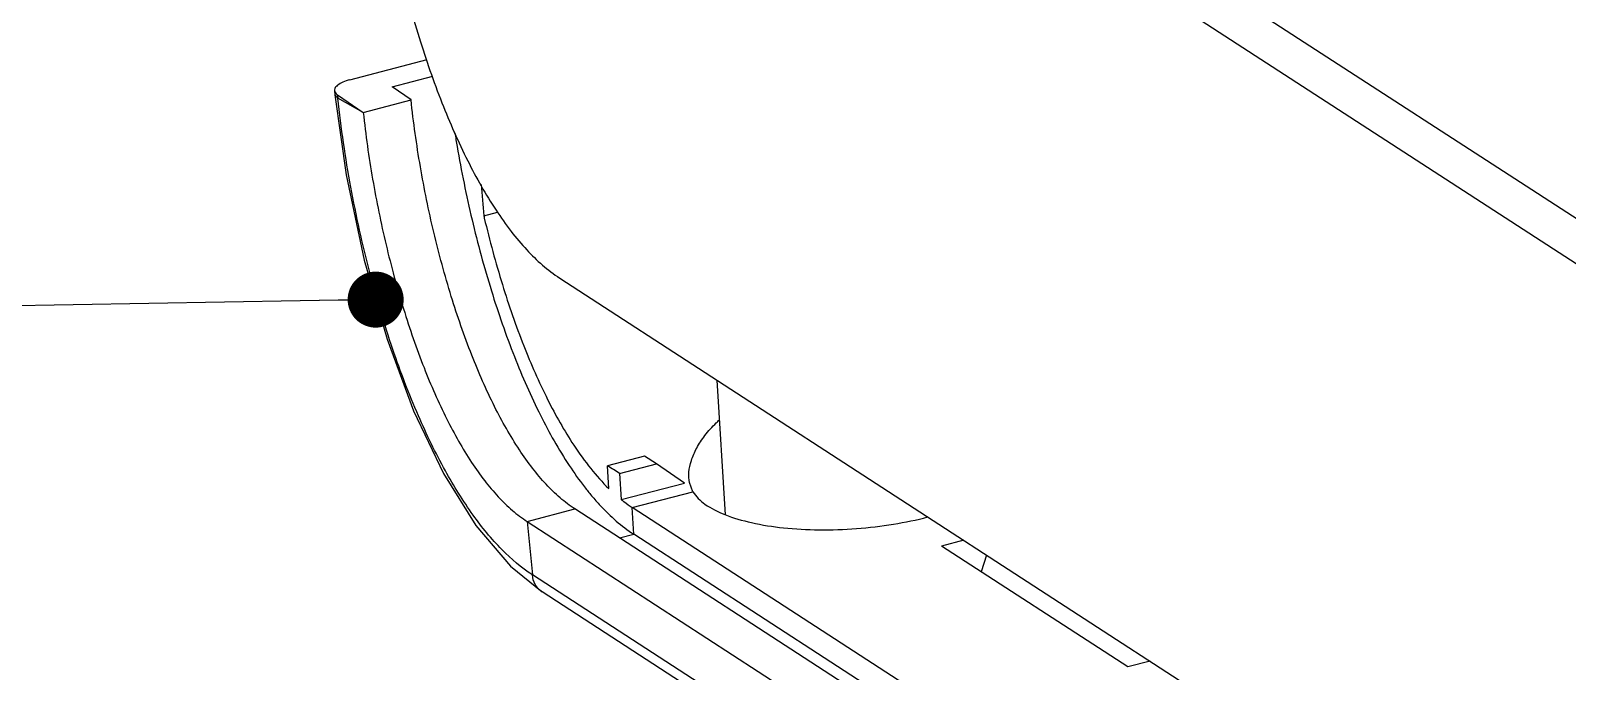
# Model space of a CAD drawing. Header units: millimetres. Extents: x 1571 to 1968, y -272 to 59.
# Drawn here: x 1624.3 to 1677.8, y -216.1 to -193.8 of the extents above; entities that cross this region are included whole.
import ezdxf

# ---------------------------------------------------------------- set-up
doc = ezdxf.new("R2010")
doc.units = ezdxf.units.MM
doc.layers.add('from', color=7, linetype='Continuous', lineweight=13)
doc.styles.get("Standard").update_dxf_attribs({"font": 'txt', "bigfont": 'gbcbig.shx'})
doc.dimstyles.new('ISO', dxfattribs={"dimscale": 0.6, "dimtxt": 2.5, "dimasz": 2.5, "dimexe": 1.25, "dimexo": 0.625, "dimtad": 0, "dimdsep": 46, "dimtxsty": 'Standard', "dimblk": 'OPEN', "dimcen": 0, "dimclrd": 4, "dimclre": 4, "dimadec": 0, "dimazin": 0, "dimtfac": 1, "dimtofl": 0, "dimtmove": 0, "dimatfit": 3, "dimfxl": 1, "dimarcsym": 0})

# ---------------------------------------------------------------- blocks, each defined once
blk = doc.blocks.new('_Open')
at = {"color": 0, "linetype": 'ByBlock', "lineweight": -2}
for p, q in [((-1, 0.167), (0, 0)), ((-1, -0.167), (0, 0)), ((0, 0), (-1, 0))]:
    blk.add_line(p, q, dxfattribs=at)

msp = doc.modelspace()

# ---------------------------------------------------------------- linework, layer by layer
at = {"color": 7, "linetype": 'Continuous'}
for p, q in [((1694.424, -210.907), (1642.489, -177.215)), ((1692.651, -211.338), (1640.717, -177.646)), ((1635.377, -195.465), (1638.066, -194.761)), ((1636.848, -195.709), (1638.266, -195.337)), ((1637.504, -196.166), (1636.848, -195.709)), ((1634.84, -195.846), (1634.855, -195.987)), ((1634.855, -195.987), (1634.957, -196.108)), ((1634.944, -195.99), (1635.842, -196.601)), ((1635.842, -196.601), (1634.957, -196.108)), ((1635.842, -196.601), (1637.504, -196.166)), ((1640.036, -200.197), (1640.52, -200.07)), ((1642.682, -202.369), (1694.617, -236.061)), ((1648.449, -210.607), (1648.166, -205.926)), ((1645.635, -208.566), (1644.35, -208.903)), ((1646.049, -208.834), (1645.635, -208.566)), ((1644.386, -209.691), (1644.35, -208.903)), ((1644.767, -209.17), (1646.049, -208.834)), ((1647.02, -209.502), (1646.049, -208.834)), ((1644.767, -209.17), (1644.823, -210.077)), ((1644.823, -210.077), (1647.02, -209.502)), ((1647.316, -209.803), (1647.196, -209.486)), ((1645.208, -210.355), (1647.316, -209.803)), ((1641.549, -210.842), (1643.211, -210.406)), ((1695.145, -244.098), (1643.211, -210.406)), ((1657.679, -218.445), (1645.208, -210.355)), ((1645.259, -211.287), (1645.208, -210.355)), ((1641.549, -210.842), (1693.483, -244.534)), ((1641.549, -210.842), (1641.728, -212.701)), ((1644.768, -211.416), (1645.259, -211.287)), ((1696.425, -244.481), (1645.259, -211.287)), ((1656.751, -211.496), (1655.973, -211.699)), ((1662.455, -215.905), (1655.973, -211.699)), ((1657.541, -212.008), (1657.358, -212.598)), ((1640.966, -212.4), (1642.068, -213.293)), ((1693.663, -246.394), (1641.728, -212.701)), ((1694.002, -246.985), (1642.068, -213.292)), ((1663.233, -215.701), (1662.455, -215.905))]:
    msp.add_line(p, q, dxfattribs=at)
msp.add_lwpolyline([(1634.855, -195.987), (1635.251, -198.777), (1635.878, -201.739), (1636.669, -204.496), (1637.596, -206.992), (1638.633, -209.17), (1639.759, -210.979), (1640.966, -212.4)], dxfattribs=at)
for centre, radius, start, end in [((1676.01, -191.674), 41.293, 186.0004, 186.1642), ((1560.697, -339.556), 155.139, 57.1871, 57.36993)]:
    msp.add_arc(centre, radius, start, end, dxfattribs=at)
for points, start_tangent, end_tangent in [([(1636.386, -187.571), (1637.123, -191.547), (1637.79, -193.996), (1638.582, -196.264), (1639.479, -198.284), (1640.466, -200.006), (1640.99, -200.741), (1641.533, -201.384), (1642.682, -202.369)], (0.133345, -0.99107), (0.838925, -0.544248)), ([(1635.377, -195.465), (1635.128, -195.55), (1634.948, -195.656), (1634.852, -195.771), (1634.842, -195.846)], (-0.967364, -0.253392), (0.079092, -0.996867)), ([(1634.842, -195.846), (1634.851, -195.887), (1634.896, -195.952)], (0.079092, -0.996867), (0.718588, -0.695436)), ([(1634.896, -195.952), (1634.944, -195.99)], (0.718588, -0.695436), (0.826788, -0.562513)), ([(1641.728, -212.701), (1640.669, -211.822), (1639.668, -210.619), (1638.7, -209.074), (1637.764, -207.163), (1636.872, -204.85), (1636.07, -202.172), (1635.41, -199.203), (1634.957, -196.108)], (-0.838804, 0.544434), (-0.107392, 0.994217)), ([(1643.211, -210.406), (1642.696, -210.019), (1642.204, -209.545), (1641.732, -208.986), (1641.277, -208.347), (1640.414, -206.841), (1639.619, -205.05), (1638.906, -203.006), (1638.298, -200.772), (1637.831, -198.491), (1637.649, -197.329), (1637.504, -196.166)], (-0.838653, 0.544666), (-0.107507, 0.994204)), ([(1635.842, -196.601), (1635.986, -197.765), (1636.169, -198.926), (1636.635, -201.207), (1637.244, -203.442), (1637.957, -205.485), (1638.751, -207.276), (1639.615, -208.783), (1640.07, -209.422), (1640.542, -209.98), (1641.034, -210.455), (1641.549, -210.842)], (0.107507, -0.994204), (0.838653, -0.544666)), ([(1639.03, -197.313), (1639.109, -197.789), (1639.629, -200.334), (1640.302, -202.807), (1641.103, -205.1), (1642.011, -207.145), (1643.011, -208.891), (1643.543, -209.637), (1643.79, -209.943)], (0.15766, -0.987493), (0.642332, -0.766427)), ([(1639.949, -199.109), (1640.036, -200.197)], (0.080752, -0.996734), (0.079031, -0.996872)), ([(1640.036, -200.197), (1640.056, -200.281), (1640.686, -202.595), (1641.428, -204.722), (1642.261, -206.597), (1643.17, -208.184), (1643.764, -209.002), (1644.386, -209.691)], (0.228726, -0.973491), (0.716514, -0.697572)), ([(1647.18, -209.127), (1647.265, -208.72), (1647.451, -208.288), (1647.736, -207.848), (1648.13, -207.409), (1648.243, -207.304)], (0.087981, 0.996122), (0.748381, 0.66327)), ([(1647.196, -209.486), (1647.18, -209.127)], (-0.19267, 0.981264), (0.087981, 0.996122)), ([(1643.79, -209.943), (1644.094, -210.289), (1645.259, -211.287)], (0.642332, -0.766427), (0.838925, -0.544248)), ([(1644.823, -210.077), (1644.918, -210.151), (1645.208, -210.355)], (0.78218, -0.623052), (0.838924, -0.544248)), ([(1647.316, -209.803), (1647.738, -210.235), (1648.43, -210.601), (1649.356, -210.881), (1650.468, -211.061), (1651.707, -211.131), (1653.009, -211.088), (1654.304, -210.934), (1655.498, -210.684)], (0.519085, -0.854723), (0.967982, 0.25102)), ([(1642.068, -213.292), (1642.044, -213.276), (1641.828, -213.032), (1641.728, -212.701)], (-0.83962, 0.543175), (-0.096156, 0.995366))]:
    msp.add_spline(points, degree=3, dxfattribs=dict(at, start_tangent=start_tangent, end_tangent=end_tangent))

# ---------------------------------------------------------------- leaders
at = {"layer": 'from'}
msp.add_leader([(1636.274, -203.117), (1584.773, -203.994)], dimstyle='ISO', override={"dimscale": 1, "dimasz": 1.95, "dimexo": 0.125, "dimadec": 2, "dimazin": 2, "dimldrblk": 'Dot'}, dxfattribs=at)

doc.saveas('drawing.dxf')
